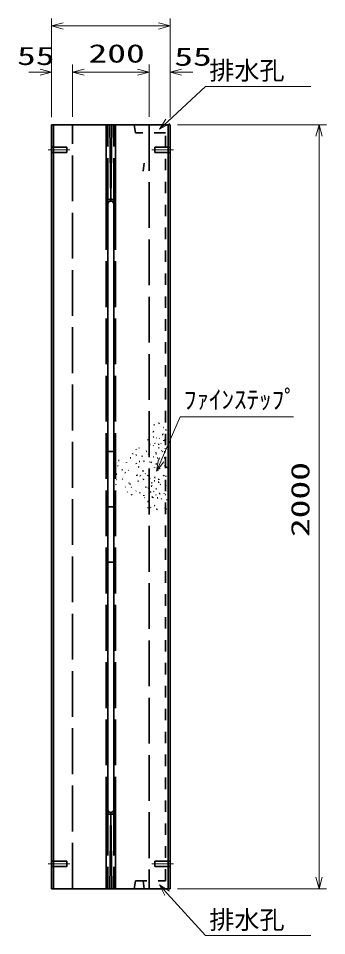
# Model space of a CAD drawing. Units: millimetres on the paper. Extents: x 15 to 1219, y 8 to 859.
# Drawn here: x 241.1 to 281.4, y 386.2 to 506.3 of the extents above; entities that cross this region are included whole.
import ezdxf
from ezdxf.enums import TextEntityAlignment as Align

# ---------------------------------------------------------------- set-up
doc = ezdxf.new("R2010")
doc.units = ezdxf.units.MM
for name, pattern in [('DASHED', [7.5, 6, -1.5]), ('USER1', [18.5, 12, -1.5, 3.5, -1.5]), ('USER2', [3, 1.5, -1.5])]:
    doc.linetypes.add(name, pattern=pattern)
for name, color, linetype, lineweight in [('D-BMK（構造物基準線）', 2, 'USER1', 18), ('D-STR-DIM（寸法）', 7, 'Continuous', 13), ('D-STR-HTXT（WS-旗）', 7, 'Continuous', 13), ('D-STR-HTXT（旗上げ）', 7, 'Continuous', 13), ('D-STR（構造物WS）', 1, 'Continuous', 35), ('D-STR（構造物）', 1, 'Continuous', 35)]:
    doc.layers.add(name, color=color, linetype=linetype, lineweight=lineweight)
doc.styles.add('ＭＳ ゴシック', font='')
doc.styles.get('ＭＳ ゴシック').set_extended_font_data('MS Gothic')

# ---------------------------------------------------------------- blocks, each defined once
blk = doc.blocks.new('_Open30')
at = {"color": 7, "linetype": 'Continuous', "lineweight": 13}
for p, q in [((-1, 0.2679), (0, 0)), ((0, 0), (-1, -0.2679)), ((0, 0), (-1, 0))]:
    blk.add_line(p, q, dxfattribs=at)

msp = doc.modelspace()

# ---------------------------------------------------------------- linework, layer by layer
at = {"layer": 'D-BMK（構造物基準線）'}
for p, q in [((244.984, 489.146), (247.833, 489.146)), ((261.408, 489.146), (258.558, 489.146)), ((244.984, 395.646), (247.833, 395.646)), ((261.408, 395.646), (258.558, 395.646))]:
    msp.add_line(p, q, dxfattribs=at)
at = {"layer": 'D-STR-DIM（寸法）'}
for p, q in [((245.446, 500.293), (245.446, 506.343)), ((260.946, 500.323), (260.946, 506.343)), ((246.946, 505.343), (259.446, 505.343)), ((245.446, 493.396), (245.446, 500.293)), ((248.196, 493.448), (248.196, 500.293)), ((248.196, 493.448), (248.196, 500.293)), ((258.196, 493.463), (258.196, 500.293)), ((258.196, 493.433), (258.196, 500.293)), ((260.946, 493.366), (260.946, 500.293)), ((243.946, 499.293), (242.446, 499.293)), ((249.696, 499.293), (251.196, 499.293)), ((249.696, 499.293), (256.696, 499.293)), ((256.696, 499.293), (255.196, 499.293)), ((262.446, 499.293), (263.946, 499.293)), ((261.946, 492.396), (281.449, 492.396)), ((280.449, 393.896), (280.449, 490.896)), ((261.946, 392.396), (281.449, 392.396))]:
    msp.add_line(p, q, dxfattribs=at)
at = {"layer": 'D-STR-HTXT（WS-旗）'}
for points in [[(279.4, 497.442), (265.611, 497.442), (260.653, 492.854)], [(279.4, 386.248), (265.611, 386.248), (260.564, 391.78)]]:
    msp.add_lwpolyline(points, dxfattribs=at)
at = {"layer": 'D-STR-HTXT（旗上げ）'}
msp.add_lwpolyline([(277.118, 454.184), (262.288, 454.184), (259.789, 448.434)], dxfattribs=at)
msp.add_lwpolyline([(277.118, 454.184), (262.288, 454.184), (259.789, 448.434)], dxfattribs=at)
at = {"layer": 'D-STR（構造物WS）', "linetype": 'USER2'}
for p, q in [((256.413, 491.346), (256.275, 492.396)), ((260.371, 491.346), (256.413, 491.346)), ((260.371, 393.446), (260.371, 491.346)), ((257.546, 487.396), (257.417, 486.346)), ((256.275, 392.396), (256.413, 393.446)), ((256.413, 393.446), (260.371, 393.446)), ((257.417, 393.446), (257.546, 392.396))]:
    msp.add_line(p, q, dxfattribs=at)
at = {"layer": 'D-STR（構造物）'}
for p, q in [((245.446, 392.396), (245.446, 492.396)), ((245.446, 492.396), (260.946, 492.396)), ((245.696, 492.396), (245.696, 392.396)), ((252.571, 482.048), (252.571, 492.396)), ((252.571, 482.048), (252.571, 492.396)), ((253.071, 492.396), (253.196, 482.423)), ((253.321, 492.396), (253.196, 482.423)), ((253.821, 482.048), (253.821, 492.396)), ((260.696, 492.396), (260.696, 392.396)), ((260.946, 492.396), (260.946, 392.396)), ((252.821, 482.048), (252.821, 402.745)), ((253.571, 482.048), (253.571, 402.745)), ((258.828, 453.128), (258.9, 453.109)), ((258.828, 453.128), (258.9, 453.109)), ((259.453, 453.303), (259.511, 453.351)), ((259.453, 453.303), (259.511, 453.351)), ((259.511, 453.351), (259.559, 453.294)), ((259.511, 453.351), (259.559, 453.294)), ((260.029, 452.797), (260.104, 452.797)), ((260.029, 452.797), (260.104, 452.797)), ((258.714, 452.273), (258.767, 452.22)), ((258.714, 452.273), (258.767, 452.22)), ((258.767, 452.22), (258.82, 452.273)), ((258.767, 452.22), (258.82, 452.273)), ((260.012, 451.865), (259.94, 451.845)), ((260.012, 451.865), (259.94, 451.845)), ((259.993, 451.937), (260.012, 451.865)), ((259.993, 451.937), (260.012, 451.865)), ((260.376, 452.412), (260.429, 452.465)), ((260.376, 452.412), (260.429, 452.465)), ((260.429, 452.465), (260.482, 452.412)), ((260.429, 452.465), (260.482, 452.412)), ((258.06, 451.137), (258.053, 451.212)), ((258.06, 451.137), (258.053, 451.212)), ((258.348, 450.539), (258.277, 450.565)), ((258.348, 450.539), (258.277, 450.565)), ((258.807, 451.551), (258.742, 451.513)), ((258.807, 451.551), (258.742, 451.513)), ((258.76, 450.423), (258.792, 450.355)), ((258.76, 450.423), (258.792, 450.355)), ((258.977, 450.728), (258.916, 450.685)), ((258.977, 450.728), (258.916, 450.685)), ((258.977, 450.728), (259.02, 450.666)), ((258.977, 450.728), (259.02, 450.666)), ((259.194, 451.401), (259.12, 451.414)), ((259.194, 451.401), (259.12, 451.414)), ((259.411, 450.551), (259.472, 450.594)), ((259.411, 450.551), (259.472, 450.594)), ((259.472, 450.594), (259.515, 450.533)), ((259.472, 450.594), (259.515, 450.533)), ((259.533, 451.33), (259.558, 451.4)), ((259.533, 451.33), (259.558, 451.4)), ((259.741, 450.654), (259.809, 450.686)), ((259.741, 450.654), (259.809, 450.686)), ((260.13, 451.027), (260.143, 451.101)), ((260.13, 451.027), (260.143, 451.101)), ((260.143, 451.101), (260.216, 451.088)), ((260.143, 451.101), (260.216, 451.088)), ((260.324, 451.227), (260.386, 451.27)), ((260.324, 451.227), (260.386, 451.27)), ((260.386, 451.27), (260.429, 451.209)), ((260.386, 451.27), (260.429, 451.209)), ((253.821, 449.655), (252.571, 449.655)), ((253.821, 449.655), (252.571, 449.655)), ((256.042, 449.3), (256.061, 449.372)), ((256.042, 449.3), (256.061, 449.372)), ((256.514, 449.882), (256.461, 449.936)), ((256.514, 449.882), (256.461, 449.936)), ((256.49, 449.175), (256.555, 449.213)), ((256.49, 449.175), (256.555, 449.213)), ((256.514, 449.882), (256.567, 449.936)), ((256.514, 449.882), (256.567, 449.936)), ((256.93, 450.06), (256.893, 450.124)), ((256.93, 450.06), (256.893, 450.124)), ((257.895, 449.68), (257.838, 449.632)), ((257.895, 449.68), (257.838, 449.632)), ((258.081, 449.344), (258.142, 449.301)), ((258.081, 449.344), (258.142, 449.301)), ((258.142, 449.301), (258.099, 449.24)), ((258.142, 449.301), (258.099, 449.24)), ((259.088, 449.315), (259.163, 449.315)), ((259.088, 449.315), (259.163, 449.315)), ((259.107, 449.485), (259.094, 449.559)), ((259.107, 449.485), (259.094, 449.559)), ((259.52, 450.124), (259.445, 450.13)), ((259.52, 450.124), (259.445, 450.13)), ((259.863, 449.708), (259.815, 449.765)), ((259.863, 449.708), (259.815, 449.765)), ((259.974, 449.65), (259.913, 449.607)), ((259.974, 449.65), (259.913, 449.607)), ((260.017, 449.589), (259.974, 449.65)), ((260.017, 449.589), (259.974, 449.65)), ((260.266, 449.598), (260.192, 449.611)), ((260.266, 449.598), (260.192, 449.611)), ((260.253, 449.524), (260.266, 449.598)), ((260.253, 449.524), (260.266, 449.598)), ((260.257, 449.976), (260.294, 450.041)), ((260.257, 449.976), (260.294, 450.041)), ((260.294, 450.041), (260.359, 450.003)), ((260.294, 450.041), (260.359, 450.003)), ((254.289, 448.468), (254.214, 448.475)), ((254.289, 448.468), (254.214, 448.475)), ((255.254, 448.178), (255.26, 448.253)), ((255.254, 448.178), (255.26, 448.253)), ((255.733, 448.793), (255.807, 448.799)), ((255.733, 448.793), (255.807, 448.799)), ((256.508, 448.085), (256.54, 448.017)), ((256.508, 448.085), (256.54, 448.017)), ((256.998, 448.326), (256.923, 448.332)), ((256.998, 448.326), (256.923, 448.332)), ((257.306, 449.062), (257.28, 448.992)), ((257.306, 449.062), (257.28, 448.992)), ((257.557, 448.348), (257.489, 448.316)), ((257.557, 448.348), (257.489, 448.316)), ((257.557, 448.348), (257.525, 448.416)), ((257.557, 448.348), (257.525, 448.416)), ((258.245, 448.242), (258.196, 448.3)), ((258.245, 448.242), (258.196, 448.3)), ((258.497, 448.203), (258.432, 448.166)), ((258.497, 448.203), (258.432, 448.166)), ((258.459, 448.268), (258.497, 448.203)), ((258.459, 448.268), (258.497, 448.203)), ((258.723, 448.943), (258.798, 448.937)), ((258.723, 448.943), (258.798, 448.937)), ((259.101, 447.977), (259.173, 447.996)), ((259.101, 447.977), (259.173, 447.996)), ((259.173, 447.996), (259.154, 448.069)), ((259.173, 447.996), (259.154, 448.069)), ((259.332, 448.793), (259.259, 448.773)), ((259.332, 448.793), (259.259, 448.773)), ((259.494, 448.756), (259.555, 448.713)), ((259.494, 448.756), (259.555, 448.713)), ((259.555, 448.713), (259.512, 448.651)), ((259.555, 448.713), (259.512, 448.651)), ((260.175, 448.8), (260.249, 448.813)), ((260.175, 448.8), (260.249, 448.813)), ((260.249, 448.813), (260.262, 448.739)), ((260.249, 448.813), (260.262, 448.739)), ((254.132, 447.779), (254.074, 447.731)), ((254.132, 447.779), (254.074, 447.731)), ((254.18, 447.722), (254.132, 447.779)), ((254.18, 447.722), (254.132, 447.779)), ((254.725, 447.225), (254.65, 447.225)), ((254.725, 447.225), (254.65, 447.225)), ((255.104, 446.84), (255.051, 446.893)), ((255.104, 446.84), (255.051, 446.893)), ((255.472, 447.141), (255.504, 447.209)), ((255.472, 447.141), (255.504, 447.209)), ((256.783, 447.588), (256.84, 447.637)), ((256.783, 447.588), (256.84, 447.637)), ((256.84, 447.637), (256.889, 447.579)), ((256.84, 447.637), (256.889, 447.579)), ((257.358, 447.082), (257.433, 447.082)), ((257.358, 447.082), (257.433, 447.082)), ((257.433, 447.082), (257.433, 447.007)), ((257.433, 447.082), (257.433, 447.007)), ((258.937, 447.596), (258.9, 447.531)), ((258.937, 447.596), (258.9, 447.531)), ((259.36, 447.24), (259.347, 447.166)), ((259.36, 447.24), (259.347, 447.166)), ((259.615, 447.43), (259.553, 447.387)), ((259.615, 447.43), (259.553, 447.387)), ((259.615, 447.43), (259.658, 447.368)), ((259.615, 447.43), (259.658, 447.368)), ((260.305, 447.745), (260.231, 447.732)), ((260.305, 447.745), (260.231, 447.732)), ((260.318, 447.671), (260.305, 447.745)), ((260.318, 447.671), (260.305, 447.745)), ((260.547, 447.575), (260.486, 447.618)), ((260.547, 447.575), (260.486, 447.618)), ((260.504, 447.513), (260.547, 447.575)), ((260.504, 447.513), (260.547, 447.575)), ((253.901, 446.679), (253.976, 446.679)), ((253.901, 446.679), (253.976, 446.679)), ((254.005, 445.962), (253.948, 445.914)), ((254.005, 445.962), (253.948, 445.914)), ((254.67, 445.974), (254.735, 446.011)), ((254.67, 445.974), (254.735, 446.011)), ((254.735, 446.011), (254.697, 446.076)), ((254.735, 446.011), (254.697, 446.076)), ((256.61, 446.537), (256.61, 446.462)), ((256.685, 446.537), (256.61, 446.537)), ((256.61, 446.537), (256.61, 446.462)), ((256.685, 446.537), (256.61, 446.537)), ((256.746, 445.766), (256.817, 445.741)), ((256.746, 445.766), (256.817, 445.741)), ((257.078, 446.41), (257.058, 446.482)), ((257.078, 446.41), (257.058, 446.482)), ((257.46, 446.017), (257.393, 445.986)), ((257.46, 446.017), (257.393, 445.986)), ((257.492, 445.949), (257.46, 446.017)), ((257.492, 445.949), (257.46, 446.017)), ((257.759, 446.751), (257.706, 446.698)), ((257.759, 446.751), (257.706, 446.698)), ((258.038, 446.515), (257.981, 446.467)), ((258.038, 446.515), (257.981, 446.467)), ((258.038, 446.515), (258.086, 446.458)), ((258.038, 446.515), (258.086, 446.458)), ((258.223, 446.179), (258.285, 446.136)), ((258.223, 446.179), (258.285, 446.136)), ((258.285, 446.136), (258.241, 446.075)), ((258.285, 446.136), (258.241, 446.075)), ((258.94, 445.772), (258.866, 445.779)), ((258.94, 445.772), (258.866, 445.779)), ((258.928, 446.187), (258.985, 446.235)), ((258.928, 446.187), (258.985, 446.235)), ((258.985, 446.235), (258.937, 446.292)), ((258.985, 446.235), (258.937, 446.292)), ((259.474, 445.628), (259.402, 445.609)), ((259.474, 445.628), (259.402, 445.609)), ((259.494, 446.002), (259.422, 446.021)), ((259.494, 446.002), (259.422, 446.021)), ((259.494, 445.556), (259.474, 445.628)), ((259.494, 445.556), (259.474, 445.628)), ((259.475, 445.929), (259.494, 446.002)), ((259.475, 445.929), (259.494, 446.002)), ((260.055, 446.442), (260.117, 446.485)), ((260.055, 446.442), (260.117, 446.485)), ((260.117, 446.485), (260.16, 446.424)), ((260.117, 446.485), (260.16, 446.424)), ((260.408, 446.433), (260.395, 446.359)), ((260.408, 446.433), (260.395, 446.359)), ((253.866, 445.324), (253.846, 445.251)), ((255.111, 445.014), (255.085, 444.943)), ((255.111, 445.014), (255.085, 444.943)), ((255.33, 444.367), (255.362, 444.299)), ((255.33, 444.367), (255.362, 444.299)), ((255.565, 445.478), (255.545, 445.551)), ((255.565, 445.478), (255.545, 445.551)), ((255.749, 445.391), (255.684, 445.353)), ((255.749, 445.391), (255.684, 445.353)), ((255.749, 445.391), (255.786, 445.326)), ((255.749, 445.391), (255.786, 445.326)), ((255.873, 444.922), (255.926, 444.975)), ((255.873, 444.922), (255.926, 444.975)), ((256.489, 444.43), (256.509, 444.502)), ((256.489, 444.43), (256.509, 444.502)), ((257.791, 445), (257.723, 444.968)), ((257.791, 445), (257.723, 444.968)), ((257.823, 444.932), (257.791, 445)), ((257.823, 444.932), (257.791, 445)), ((258.069, 444.898), (258.043, 444.828)), ((258.069, 444.898), (258.043, 444.828)), ((258.411, 444.348), (258.339, 444.368)), ((258.411, 444.348), (258.339, 444.368)), ((258.563, 445.101), (258.491, 445.081)), ((258.563, 445.101), (258.491, 445.081)), ((258.618, 445.549), (258.543, 445.549)), ((258.618, 445.549), (258.543, 445.549)), ((258.544, 445.173), (258.563, 445.101)), ((258.544, 445.173), (258.563, 445.101)), ((258.832, 444.4), (258.779, 444.453)), ((258.832, 444.4), (258.779, 444.453)), ((258.779, 444.347), (258.832, 444.4)), ((258.779, 444.347), (258.832, 444.4)), ((259.089, 444.726), (259.164, 444.726)), ((259.089, 444.726), (259.164, 444.726)), ((259.66, 445.271), (259.718, 445.319)), ((259.66, 445.271), (259.718, 445.319)), ((259.718, 445.319), (259.67, 445.376)), ((259.718, 445.319), (259.67, 445.376)), ((260.414, 445.236), (260.407, 445.162)), ((260.414, 445.236), (260.407, 445.162)), ((255.853, 443.943), (255.91, 443.991)), ((255.853, 443.943), (255.91, 443.991)), ((255.91, 443.991), (255.959, 443.934)), ((255.91, 443.991), (255.959, 443.934)), ((257.009, 444.268), (257.016, 444.193)), ((257.009, 444.268), (257.016, 444.193)), ((257.535, 443.896), (257.535, 443.821)), ((257.535, 443.896), (257.535, 443.821)), ((257.651, 443.603), (257.598, 443.55)), ((257.651, 443.603), (257.598, 443.55)), ((258.392, 444.276), (258.411, 444.348)), ((258.392, 444.276), (258.411, 444.348)), ((258.634, 443.665), (258.577, 443.617)), ((258.634, 443.665), (258.577, 443.617)), ((258.634, 443.665), (258.586, 443.723)), ((258.634, 443.665), (258.586, 443.723)), ((258.724, 443.59), (258.724, 443.665)), ((258.724, 443.59), (258.724, 443.665)), ((259.148, 443.947), (259.08, 443.978)), ((259.148, 443.947), (259.08, 443.978)), ((259.256, 443.589), (259.33, 443.583)), ((259.256, 443.589), (259.33, 443.583)), ((259.33, 443.583), (259.324, 443.508)), ((259.33, 443.583), (259.324, 443.508)), ((259.601, 444.118), (259.528, 444.137)), ((259.601, 444.118), (259.528, 444.137)), ((259.601, 444.118), (259.581, 444.045)), ((259.601, 444.118), (259.581, 444.045)), ((259.824, 443.435), (259.767, 443.386)), ((259.824, 443.435), (259.767, 443.386)), ((259.776, 443.492), (259.824, 443.435)), ((259.776, 443.492), (259.824, 443.435)), ((260.185, 444.115), (260.191, 444.19)), ((260.185, 444.115), (260.191, 444.19)), ((260.381, 443.963), (260.333, 444.02)), ((260.381, 443.963), (260.333, 444.02)), ((260.513, 443.277), (260.52, 443.352)), ((260.513, 443.277), (260.52, 443.352)), ((252.821, 442.396), (253.571, 442.396)), ((252.821, 442.396), (253.571, 442.396)), ((258.08, 443.072), (258.005, 443.072)), ((258.08, 443.072), (258.005, 443.072)), ((258.065, 442.293), (258.033, 442.225)), ((258.065, 442.293), (258.033, 442.225)), ((258.08, 443.147), (258.08, 443.072)), ((258.08, 443.147), (258.08, 443.072)), ((258.43, 442.31), (258.377, 442.363)), ((258.43, 442.31), (258.377, 442.363)), ((258.377, 442.257), (258.43, 442.31)), ((258.377, 442.257), (258.43, 442.31)), ((258.885, 442.569), (258.938, 442.516)), ((258.885, 442.569), (258.938, 442.516)), ((259.186, 442.094), (259.254, 442.063)), ((259.186, 442.094), (259.254, 442.063)), ((259.254, 442.063), (259.223, 441.995)), ((259.254, 442.063), (259.223, 441.995)), ((260.291, 442.231), (260.298, 442.306)), ((260.291, 442.231), (260.298, 442.306)), ((260.43, 442.03), (260.487, 442.079)), ((260.43, 442.03), (260.487, 442.079)), ((260.487, 442.079), (260.439, 442.136)), ((260.487, 442.079), (260.439, 442.136)), ((252.571, 435.137), (253.821, 435.137)), ((252.571, 435.137), (253.821, 435.137)), ((252.571, 402.745), (252.571, 392.396)), ((253.071, 392.396), (253.196, 402.37)), ((253.071, 392.396), (253.196, 402.37)), ((253.321, 392.396), (253.196, 402.37)), ((253.321, 392.396), (253.196, 402.37)), ((253.821, 402.745), (253.821, 392.396)), ((260.946, 392.396), (245.446, 392.396))]:
    msp.add_line(p, q, dxfattribs=at)
at = {"layer": 'D-STR（構造物）', "linetype": 'DASHED'}
for p, q in [((248.196, 392.396), (248.196, 492.396)), ((252.821, 482.048), (252.821, 492.396)), ((253.571, 482.048), (253.571, 492.396)), ((258.196, 492.396), (258.196, 392.396)), ((245.446, 489.496), (247.446, 489.496)), ((245.446, 488.796), (247.446, 488.796)), ((247.446, 488.796), (247.446, 489.496)), ((258.946, 488.796), (258.946, 489.496)), ((260.946, 489.496), (258.946, 489.496)), ((260.946, 488.796), (258.946, 488.796)), ((252.571, 482.048), (252.571, 402.745)), ((253.821, 482.048), (253.821, 402.745)), ((252.821, 402.745), (252.821, 392.396)), ((253.571, 402.745), (253.571, 392.396)), ((245.446, 395.996), (247.446, 395.996)), ((245.446, 395.296), (247.446, 395.296)), ((247.446, 395.996), (247.446, 395.296)), ((260.946, 395.996), (258.946, 395.996)), ((258.946, 395.996), (258.946, 395.296)), ((260.946, 395.296), (258.946, 395.296))]:
    msp.add_line(p, q, dxfattribs=at)
for centre, start, end in [((253.196, 482.048), 0, 180), ((253.196, 402.745), 180, 0)]:
    msp.add_arc(centre, 0.625, start, end, dxfattribs=at)
at = {"layer": 'D-STR（構造物）'}
for centre, start, end in [((253.196, 482.048), 0, 180), ((253.196, 402.745), 180, 0)]:
    msp.add_arc(centre, 0.375, start, end, dxfattribs=at)

# ---------------------------------------------------------------- block references
at = {"layer": 'D-STR-DIM（寸法）', "xscale": 1.5, "yscale": 1.5}
for p, rotation in [((245.446, 505.343), 180), ((248.196, 499.293), 180), ((248.196, 499.293), 180), ((260.946, 499.293), 180), ((280.449, 492.396), 90), ((280.449, 392.396), 270)]:
    msp.add_blockref('_Open30', p, dxfattribs=dict(at, rotation=rotation))
for p in [(260.946, 505.343), (245.446, 499.293), (258.196, 499.293), (258.196, 499.293)]:
    msp.add_blockref('_Open30', p, dxfattribs=at)
at = {"layer": 'D-STR-HTXT（WS-旗）', "xscale": 1.5, "yscale": 1.5}
for p, rotation in [((259.553, 491.835), 222.78711), ((259.553, 392.888), 132.37661)]:
    msp.add_blockref('_Open30', p, dxfattribs=dict(at, rotation=rotation))
at = {"layer": 'D-STR-HTXT（旗上げ）', "xscale": 1.5, "yscale": 1.5, "rotation": 246.50838}
msp.add_blockref('_Open30', (259.191, 447.058), dxfattribs=at)
msp.add_blockref('_Open30', (259.191, 447.058), dxfattribs=at)

# ---------------------------------------------------------------- texts
at = {"layer": 'D-STR-DIM（寸法）', "style": 'ＭＳ ゴシック', "width": 1.5}
for s, p in [('55', (240.927, 499.511)), ('200', (250.279, 499.83)), ('55', (261.51, 499.417))]:
    msp.add_text(s, height=2.405, dxfattribs=at).set_placement(p, align=Align.BOTTOM_LEFT)
msp.add_text('2000', height=2.405, rotation=90, dxfattribs=at).set_placement((279.912, 438.438), align=Align.BOTTOM_LEFT)
at = {"layer": 'D-STR-HTXT（WS-旗）', "style": 'ＭＳ ゴシック'}
for p in [(266.092, 497.594), (266.092, 386.4)]:
    msp.add_text('排水孔', height=2.405, dxfattribs=at).set_placement(p, align=Align.BOTTOM_LEFT)
at = {"layer": 'D-STR-HTXT（旗上げ）', "style": 'ＭＳ ゴシック'}
msp.add_text('ﾌｧｲﾝｽﾃｯﾌﾟ', height=2.405, dxfattribs=at).set_placement((262.768, 454.508), align=Align.BOTTOM_LEFT)
msp.add_text('ﾌｧｲﾝｽﾃｯﾌﾟ', height=2.405, dxfattribs=at).set_placement((262.768, 454.508), align=Align.BOTTOM_LEFT)

doc.saveas('drawing.dxf')
